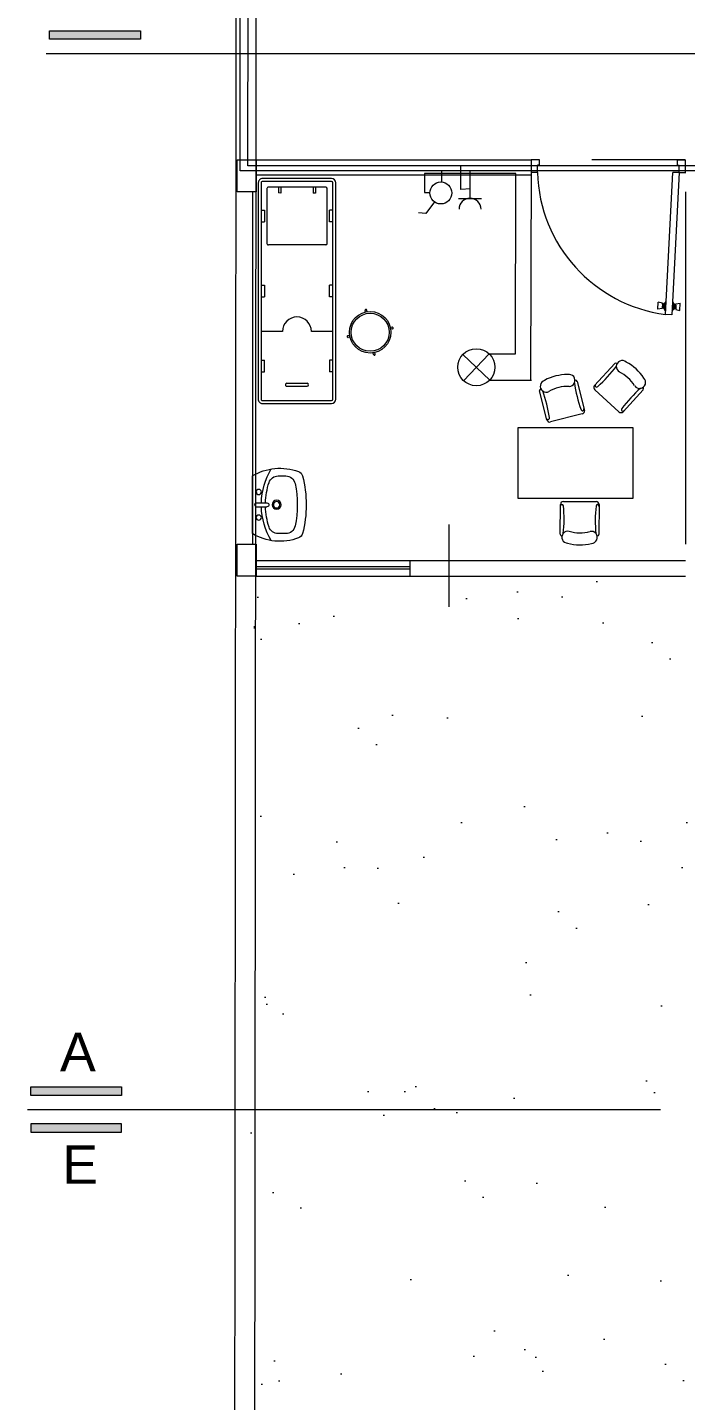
# Model space of a CAD drawing. Header units: millimetres. Extents: x 19.4 to 36.1, y 0 to 11.7.
# Drawn here: x 21.355 to 22.59, y 2.433 to 5.01 of the extents above; entities that cross this region are included whole.
import ezdxf

# ---------------------------------------------------------------- set-up
doc = ezdxf.new("R2010")
doc.units = ezdxf.units.MM
doc.header["$MEASUREMENT"] = 0
for name, pattern in [('ACAD_ISO12W100', [21, 12, -3, 0, -3, 0, -3]), ('CONTINUA', [0]), ('CORTES', [30, 24, -3, 0, -3]), ('DIS', [3.5, 2.5, -1]), ('NASCOSTA', [0.375, 0.25, -0.125]), ('STYLE_02', [0.295276, 0.19685, -0.098425]), ('TRAZO_Y_PUNTO', [1, 0.5, -0.25, 0, -0.25])]:
    doc.linetypes.add(name, pattern=pattern)
doc.layers.get('0').update_dxf_attribs({"lineweight": 9})
doc.layers.add('CUT 1 150', color=7, linetype='ACAD_ISO12W100', lineweight=5, true_color=0x2e2e2e)
doc.layers.add('FURNITURE K 1 150', color=7, linetype='Continuous', lineweight=9, true_color=0xa7aeab)
for name, color, linetype, lineweight in [('Fasa', 1, 'Continuous', 9), ('Fasa MCB to end', 30, 'Continuous', 9), ('Lampu', 7, 'Continuous', 9), ('netral2', 5, 'NASCOSTA', 9), ('Saklar_SK', 7, 'Continuous', 9), ('SEGMENTED 1 150', 253, 'Continuous', 5), ('WALL 1 150', 250, 'Continuous', 13)]:
    doc.layers.add(name, color=color, linetype=linetype, lineweight=lineweight)
doc.layers.add('TREE M 1 150', color=7, linetype='Continuous', lineweight=9, true_color=0xa1acc9, transparency=0.7)
doc.styles.add('ROMANS', font='Arial.ttf', dxfattribs={"height": 0.1})

# ---------------------------------------------------------------- blocks, each defined once
blk = doc.blocks.new('lavadero')
for p, q in [((0, 0.225), (0, -0.225)), ((0.26, 0.225), (0.201, 0.225)), ((0.03, 0.015), (0.114, 0.015)), ((0.03, -0.015), (0.114, -0.015)), ((0.201, -0.225), (0.26, -0.225))]:
    blk.add_line(p, q)
for centre, radius in [((0.05, 0.1), 0.02), ((0.189, 0), 0.035), ((0.189, 0), 0.025), ((0.189, 0), 0.025), ((0.05, -0.1), 0.02)]:
    blk.add_circle(centre, radius)
for centre, radius, start, end in [((0.215, -0.129), 0.414, 69.5025, 121.3309), ((0.618, 0), 0.548, 149.2934, 178.4305), ((0.201, 0.15), 0.075, 90, 161.4778), ((0.26, 0.15), 0.075, 11.6658, 90), ((0.343, 0.212), 0.05, 14.6973, 69.5025), ((-0.467, 0), 0.887, 345.3027, 14.6973), ((0.649, 0), 0.547, 161.4778, 178.4292), ((-0.467, 0), 0.817, 348.3342, 11.6658), ((0.036, 0), 0.0163, 112.6199, 247.3801), ((0.114, 0), 0.015, 270, 90), ((0.618, 0), 0.548, 181.5695, 210.7066), ((0.649, 0), 0.547, 181.5708, 198.5222), ((0.201, -0.15), 0.075, 198.5222, 270), ((0.26, -0.15), 0.075, 270, 348.3342), ((0.215, 0.129), 0.414, 238.6691, 290.4975), ((0.343, -0.212), 0.05, 290.4975, 345.3027)]:
    blk.add_arc(centre, radius, start, end)
blk = doc.blocks.new('PUERTA1')
at = {"lineweight": 15}
for p, q in [((-1.141, 0), (-1.2, 0)), ((-0.064, 0), (0, 0)), ((-0.064, -0.042), (-0.064, 0)), ((-1.156, -0.1), (-1.205, -0.1)), ((-1.156, -0.1), (-1.156, -0.042)), ((-1.141, -0.042), (-1.156, -0.042)), ((-1.141, -0.042), (-1.141, 0)), ((-0.156, -1.208), (-0.099, -0.099)), ((-0.049, -0.1), (-0.108, -1.21)), ((-0.049, -0.1), (-0.099, -0.099)), ((-0.064, -0.042), (-0.049, -0.042)), ((-0.049, -0.1), (-0.049, -0.042)), ((-0.049, -0.1), (0, -0.1)), ((-0.217, -1.167), (-0.214, -1.111)), ((-0.183, -1.162), (-0.217, -1.167)), ((-0.18, -1.119), (-0.214, -1.111)), ((-0.182, -1.153), (-0.183, -1.162)), ((-0.181, -1.128), (-0.182, -1.153)), ((-0.177, -1.153), (-0.182, -1.153)), ((-0.181, -1.128), (-0.18, -1.119)), ((-0.175, -1.129), (-0.181, -1.128)), ((-0.175, -1.129), (-0.177, -1.153)), ((-0.177, -1.153), (-0.177, -1.157)), ((-0.171, -1.157), (-0.177, -1.157)), ((-0.17, -1.126), (-0.175, -1.125)), ((-0.175, -1.129), (-0.175, -1.125)), ((-0.17, -1.126), (-0.171, -1.157)), ((-0.171, -1.157), (-0.171, -1.161)), ((-0.166, -1.162), (-0.171, -1.161)), ((-0.17, -1.126), (-0.169, -1.121)), ((-0.164, -1.121), (-0.169, -1.121)), ((-0.164, -1.121), (-0.166, -1.162)), ((-0.158, -1.179), (-0.166, -1.162)), ((-0.154, -1.105), (-0.164, -1.121)), ((-0.154, -1.105), (-0.158, -1.179)), ((-0.152, -1.105), (-0.154, -1.105)), ((-0.154, -1.142), (-0.154, -1.142)), ((-0.154, -1.142), (-0.154, -1.142)), ((-0.1, -1.108), (-0.104, -1.182)), ((-0.104, -1.182), (-0.094, -1.166)), ((-0.102, -1.108), (-0.1, -1.108)), ((-0.1, -1.108), (-0.092, -1.125)), ((-0.092, -1.125), (-0.094, -1.166)), ((-0.094, -1.166), (-0.088, -1.166)), ((-0.092, -1.125), (-0.086, -1.125)), ((-0.087, -1.13), (-0.088, -1.161)), ((-0.088, -1.161), (-0.083, -1.162)), ((-0.088, -1.161), (-0.088, -1.166)), ((-0.087, -1.13), (-0.086, -1.125)), ((-0.087, -1.13), (-0.081, -1.13)), ((-0.082, -1.158), (-0.083, -1.162)), ((-0.081, -1.134), (-0.082, -1.158)), ((-0.082, -1.158), (-0.077, -1.159)), ((-0.081, -1.134), (-0.081, -1.13)), ((-0.081, -1.134), (-0.075, -1.134)), ((-0.075, -1.134), (-0.077, -1.159)), ((-0.077, -1.159), (-0.077, -1.168)), ((-0.077, -1.168), (-0.044, -1.176)), ((-0.075, -1.125), (-0.041, -1.12)), ((-0.075, -1.134), (-0.075, -1.125)), ((-0.044, -1.176), (-0.041, -1.12)), ((-0.155, -1.179), (-0.158, -1.179)), ((-0.108, -1.21), (-0.156, -1.208)), ((-0.106, -1.182), (-0.104, -1.182))]:
    blk.add_line(p, q, dxfattribs=at)
at = {"color": 8, "lineweight": 15}
blk.add_arc((-0.007, -0.068), 1.149, 181.6009, 262.5258, dxfattribs=at)
blk = doc.blocks.new('saklar tunggal')
at = {"color": 30}
for p, q in [((6.9703, 1.4504), (6.9843, 1.4734)), ((6.9843, 1.4734), (6.9985, 1.4734))]:
    blk.add_line(p, q, dxfattribs=at)
blk.add_circle((6.9596, 1.4329), 0.0206, dxfattribs=at)
blk = doc.blocks.new('saklar')
at = {"color": 64}
for p, q in [((6.8013, 1.4433), (6.8013, 1.4759)), ((6.7795, 1.4433), (6.8231, 1.4433))]:
    blk.add_line(p, q, dxfattribs=at)
blk.add_arc((6.8013, 1.4228), 0.0206, 0, 180, dxfattribs=at)
blk = doc.blocks.new('lampu')
at = {"color": 250}
for p, q in [((7.1357, 3.4391), (7.1861, 3.391)), ((7.1848, 3.4404), (7.137, 3.3898)), ((7.1609, 3.4151), (7.1609, 3.4151))]:
    blk.add_line(p, q, dxfattribs=at)
at = {"color": 230}
blk.add_circle((7.1609, 3.4151), 0.0348, dxfattribs=at)
blk = doc.blocks.new('*U41')
at = {"layer": 'Fasa', "linetype": 'CONTINUA', "ltscale": 100}
blk.add_line((-0.0106, 0.0253), (0.0393, 0.0253), dxfattribs=at)
at = {"layer": 'netral2', "linetype": 'STYLE_02'}
blk.add_line((-0.0092, -0.024), (0.0691, -0.024), dxfattribs=at)
at = {"layer": 'Lampu', "color": 250}
blk.add_blockref('lampu', (-7.1952, -3.4151), dxfattribs=at)
blk = doc.blocks.new('*U42')
at = {"layer": 'netral2', "color": 0, "linetype": 'ByBlock', "lineweight": -2, "transparency": 16777216}
for p in [(0, 0), (0.82, 0), (1.64, 0)]:
    blk.add_blockref('*U41', p, dxfattribs=at)

msp = doc.modelspace()

# ---------------------------------------------------------------- hatches: boundary and pattern name
at = {"layer": 'CUT 1 150', "linetype": 'TRAZO_Y_PUNTO', "lineweight": 0, "ltscale": 3, "true_color": 0x000000}
msp.add_hatch(color=18, dxfattribs=at).paths.add_polyline_path([(21.5668, 5.0036), (21.3965, 5.0036), (21.3965, 4.9876), (21.5668, 4.9876)])
h = msp.add_hatch(color=18, dxfattribs=at)
h.paths.add_polyline_path([(21.5317, 3.0212), (21.3613, 3.0212), (21.3613, 3.0052), (21.5317, 3.0052)])
h.paths.add_polyline_path([(21.3613, 2.9522), (21.3613, 2.9362), (21.5317, 2.9362), (21.5317, 2.9522)])
at = {"layer": 'TREE M 1 150', "ltscale": 0.8}
h = msp.add_hatch(dxfattribs=at)
h.set_pattern_fill('AR-SAND', color=256, scale=0.007217, style=0, double=1)
h.set_pattern_definition([(37.5, (-525.2875, -171.13314), (-0.01154768, 0.35321733), [0, -0.27864009, 0, -0.31163694, 0, -0.29788825]), (7.5, (-525.2875, -171.13314), (0.3244281, 0.5173441), [0, -0.150319, 0, -0.25114271, 0, -0.09624082]), (327.5, (-525.51297, -171.13314), (0.5708718, 0.00103724), [0, -0.09165792, 0, -0.32996852, 0, -0.43079224]), (317.5, (-525.51297, -171.13314), (0.55107086, 0.16089164), [0, -0.04582896, 0, -0.2163127, 0, -0.2474764])])
h.paths.add_polyline_path([(21.7443, 1.5565), (24.2979, 1.5565), (24.2979, 3.9797), (21.7466, 3.9797)])

# ---------------------------------------------------------------- linework, layer by layer
at = {"layer": 'CUT 1 150', "color": 18, "linetype": 'TRAZO_Y_PUNTO', "lineweight": 0, "ltscale": 3, "true_color": 0x000000}
for points in [[(21.5668, 4.9876), (21.3965, 4.9876), (21.3965, 5.0036), (21.5668, 5.0036)], [(21.5317, 3.0052), (21.3613, 3.0052), (21.3613, 3.0212), (21.5317, 3.0212)], [(21.5317, 2.9522), (21.3613, 2.9522), (21.3613, 2.9362), (21.5317, 2.9362)]]:
    msp.add_lwpolyline(points, close=True, dxfattribs=at)
for points in [[(21.39, 4.9611), (22.5781, 4.9611)], [(21.3549, 2.9787), (22.543, 2.9787)]]:
    msp.add_lwpolyline(points, dxfattribs=at)
at = {"layer": 'Fasa', "linetype": 'CONTINUA', "ltscale": 100}
for p, q in [((22.2717, 4.736), (22.1001, 4.736)), ((22.1001, 4.736), (22.1001, 4.7003)), ((22.271, 4.3974), (22.2717, 4.736)), ((22.1001, 4.7003), (22.1103, 4.7003))]:
    msp.add_line(p, q, dxfattribs=at)
at = {"layer": 'Fasa MCB to end', "linetype": 'CONTINUA', "ltscale": 100}
for p, q in [((21.7539, 4.7408), (21.7546, 5.7476)), ((24.3043, 4.7408), (21.7539, 4.7408)), ((22.1326, 4.7199), (22.1326, 4.7406)), ((22.1859, 4.7212), (22.1859, 4.7406))]:
    msp.add_line(p, q, dxfattribs=at)
at = {"layer": 'FURNITURE K 1 150', "ltscale": 0.016}
for p, q in [((21.7936, 4.7181), (21.7933, 4.3122)), ((21.9257, 4.7261), (21.7964, 4.7262)), ((21.9257, 4.7207), (21.7964, 4.7208)), ((21.9281, 4.3121), (21.9284, 4.718)), ((21.9335, 4.3121), (21.9338, 4.718)), ((21.8045, 4.7073), (21.8044, 4.6044)), ((21.9149, 4.7099), (21.8072, 4.71)), ((21.8264, 4.71), (21.8264, 4.6992)), ((21.8307, 4.6991), (21.8264, 4.6992)), ((21.8307, 4.71), (21.8307, 4.6991)), ((21.8913, 4.7099), (21.8913, 4.6991)), ((21.8957, 4.6991), (21.8913, 4.6991)), ((21.8957, 4.7099), (21.8957, 4.6991)), ((21.9175, 4.6044), (21.9176, 4.7072)), ((21.7936, 4.6667), (21.8001, 4.6667)), ((21.8001, 4.6667), (21.8001, 4.645)), ((21.9219, 4.645), (21.9219, 4.6666)), ((21.9284, 4.6666), (21.9219, 4.6666)), ((21.7936, 4.645), (21.8001, 4.645)), ((21.9284, 4.6449), (21.9219, 4.645)), ((21.9148, 4.6017), (21.8071, 4.6017)), ((21.7935, 4.526), (21.8, 4.526)), ((21.8, 4.526), (21.8, 4.5043)), ((21.9283, 4.5259), (21.9218, 4.5259)), ((21.9218, 4.5042), (21.9218, 4.5259)), ((21.7935, 4.5043), (21.8, 4.5043)), ((21.9283, 4.5042), (21.9218, 4.5042)), ((21.9893, 4.4756), (21.9887, 4.4788)), ((21.9925, 4.4762), (21.9919, 4.4794)), ((21.8338, 4.4393), (21.7934, 4.4394)), ((21.9282, 4.4393), (21.8879, 4.4393)), ((22.0393, 4.4472), (22.0361, 4.4465)), ((22.0399, 4.444), (22.0368, 4.4434)), ((21.9596, 4.4319), (21.9565, 4.4313)), ((21.9603, 4.4288), (21.9571, 4.4281)), ((21.7934, 4.3852), (21.7999, 4.3852)), ((21.7999, 4.3636), (21.7999, 4.3852)), ((21.9282, 4.3851), (21.9217, 4.3851)), ((21.9217, 4.3851), (21.9217, 4.3635)), ((22.0045, 4.3959), (22.0039, 4.3991)), ((22.0077, 4.3965), (22.0071, 4.3997)), ((21.7934, 4.3636), (21.7999, 4.3636)), ((21.9282, 4.3635), (21.9217, 4.3635)), ((22.4195, 4.3375), (22.4574, 4.3789)), ((22.4613, 4.3791), (22.4613, 4.3791)), ((21.8418, 4.3419), (21.8797, 4.3419)), ((21.8418, 4.3365), (21.8797, 4.3365)), ((22.3183, 4.3312), (22.3183, 4.3312)), ((22.3832, 4.3476), (22.3832, 4.3476)), ((22.3866, 4.3455), (22.4003, 4.2911)), ((22.5109, 4.3299), (22.473, 4.2886)), ((22.5107, 4.3339), (22.5107, 4.3339)), ((21.796, 4.304), (21.9254, 4.3039)), ((21.7961, 4.3094), (21.9254, 4.3094)), ((22.3299, 4.2734), (22.3163, 4.3278)), ((22.4651, 4.2882), (22.4198, 4.3297)), ((22.3962, 4.2844), (22.3367, 4.2694)), ((22.4922, 4.2585), (22.2756, 4.2585)), ((22.2756, 4.2585), (22.2756, 4.1262)), ((22.4922, 4.1262), (22.4922, 4.2585)), ((22.2756, 4.1262), (22.4922, 4.1262)), ((22.3551, 4.0585), (22.3554, 4.1146)), ((22.3611, 4.1202), (22.4224, 4.1199)), ((22.428, 4.1143), (22.4276, 4.0582)), ((22.3579, 4.0557), (22.3579, 4.0557)), ((22.4248, 4.0554), (22.4248, 4.0554))]:
    msp.add_line(p, q, dxfattribs=at)
for radius in [0.039, 0.0357]:
    msp.add_circle((21.9982, 4.4377), radius, dxfattribs=at)
for centre, radius, start, end in [((21.7964, 4.7181), 0.00812, 89.958, 179.958), ((21.7964, 4.7181), 0.00271, 89.958, 179.958), ((21.9257, 4.718), 0.00812, 359.958, 89.958), ((21.9257, 4.718), 0.00271, 359.958, 89.958), ((21.8072, 4.7073), 0.00271, 89.958, 179.958), ((21.9149, 4.7072), 0.00271, 359.958, 89.958), ((21.8071, 4.6044), 0.00271, 179.958, 269.958), ((21.9148, 4.6044), 0.00271, 269.958, 359.958), ((21.8608, 4.4393), 0.0271, 359.958, 179.958), ((21.9903, 4.4791), 0.00162, 9.7059, 191.9101), ((22.0377, 4.4455), 0.00217, 100.808, 185.808), ((22.0397, 4.4456), 0.00162, 279.7059, 101.9101), ((21.9567, 4.4297), 0.00162, 99.7059, 281.9101), ((22.0061, 4.3962), 0.00162, 189.7059, 11.9101), ((22.4716, 4.3733), 0.0113, 49.1184, 240.2291), ((22.4361, 4.3019), 0.0907, 33.2987, 61.7988), ((22.3688, 4.2677), 0.0907, 89.8866, 118.3867), ((22.3715, 4.3473), 0.0113, 271.4563, 102.567), ((22.2669, 4.5164), 0.2403, 311.2858, 323.6897), ((22.4594, 4.377), 0.00279, 47.5488, 137.5488), ((22.4352, 4.3009), 0.0697, 31.2886, 63.809), ((21.8418, 4.3392), 0.00271, 89.958, 269.958), ((21.8797, 4.3392), 0.00271, 269.958, 89.958), ((22.319, 4.3285), 0.00279, 104.1367, 194.1367), ((22.3288, 4.3366), 0.0113, 105.7063, 296.8171), ((22.3692, 4.2664), 0.0697, 87.8765, 120.3969), ((22.6196, 4.3757), 0.2403, 187.8737, 200.2776), ((22.3839, 4.3449), 0.00279, 14.1367, 104.1367), ((22.4236, 4.3338), 0.00558, 137.5488, 227.5488), ((22.4234, 4.3377), 0.00279, 137.5488, 317.5488), ((22.6644, 4.1521), 0.2403, 131.2858, 143.6897), ((22.5041, 4.3436), 0.0113, 214.8684, 45.9791), ((22.5088, 4.3318), 0.00279, 317.5488, 47.5488), ((21.7961, 4.3122), 0.00812, 179.958, 269.958), ((21.7961, 4.3122), 0.00271, 179.958, 269.958), ((21.9254, 4.3121), 0.00271, 269.958, 359.958), ((21.9254, 4.3121), 0.00812, 269.958, 359.958), ((22.0967, 4.2446), 0.2403, 7.8737, 20.2776), ((22.3969, 4.2932), 0.00279, 194.1367, 14.1367), ((22.3949, 4.2898), 0.00558, 284.1367, 14.1367), ((22.4689, 4.2924), 0.00558, 227.5488, 317.5488), ((22.4728, 4.2925), 0.00279, 137.5488, 317.5488), ((22.332, 4.2768), 0.00279, 194.1367, 14.1367), ((22.3353, 4.2748), 0.00558, 194.1367, 284.1367), ((22.361, 4.1146), 0.00558, 89.7283, 179.7283), ((22.3582, 4.1118), 0.00279, 359.7283, 179.7283), ((22.122, 4.0872), 0.2403, 353.4654, 5.8692), ((22.6611, 4.0842), 0.2403, 173.4654, 185.8692), ((22.4224, 4.1143), 0.00558, 359.7283, 89.7283), ((22.4252, 4.1115), 0.00279, 359.7283, 179.7283), ((22.3579, 4.0585), 0.00279, 179.7283, 269.7283), ((22.3694, 4.053), 0.0113, 77.0479, 268.1587), ((22.3917, 4.1309), 0.0697, 253.4681, 285.9885), ((22.4134, 4.0528), 0.0113, 271.298, 102.4087), ((22.4249, 4.0582), 0.00279, 269.7283, 359.7283), ((22.3917, 4.1295), 0.0907, 255.4783, 283.9783)]:
    msp.add_arc(centre, radius, start, end, dxfattribs=at)
at = {"layer": 'netral2', "linetype": 'CONTINUA', "ltscale": 100}
for p, q in [((21.7686, 4.7498), (21.771, 5.7606)), ((24.3199, 4.7505), (21.7686, 4.7498)), ((22.1687, 4.7055), (22.1687, 4.7498)), ((22.2997, 4.3489), (22.301, 4.7503)), ((22.1867, 4.7069), (22.1687, 4.7055))]:
    msp.add_line(p, q, dxfattribs=at)
at = {"layer": 'SEGMENTED 1 150', "linetype": 'DIS', "ltscale": 0.07}
msp.add_line((22.5891, 4.7616), (22.3004, 4.7616), dxfattribs=at)
at = {"layer": 'WALL 1 150', "linetype": 'CONTINUA', "lineweight": 15}
for p, q in [((21.7483, 4.7015), (21.7483, 4.7616)), ((21.7483, 4.7616), (21.7844, 4.7616)), ((21.7844, 4.7616), (21.7844, 4.7015)), ((21.7844, 4.7015), (21.7483, 4.7015)), ((21.7483, 3.9797), (21.7483, 4.0399)), ((21.7483, 4.0399), (21.7844, 4.0399)), ((21.7844, 4.0399), (21.7844, 3.9797)), ((21.7844, 3.9797), (21.7483, 3.9797))]:
    msp.add_line(p, q, dxfattribs=at)
at = {"layer": 'WALL 1 150', "lineweight": 15, "ltscale": 0.5}
for p, q in [((22.3004, 4.7616), (22.3004, 4.7327)), ((22.5903, 4.7616), (22.5903, 4.7616)), ((22.5903, 4.7361), (22.5903, 4.7616)), ((22.3004, 4.7327), (21.7844, 4.7327)), ((22.5903, 4.7375), (22.5903, 4.7375)), ((22.5903, 4.0086), (21.7844, 4.0086)), ((22.073, 4.0086), (22.073, 3.9797)), ((21.7844, 3.9797), (22.5903, 3.9797))]:
    msp.add_line(p, q, dxfattribs=at)
at = {"layer": 'WALL 1 150'}
msp.add_line((21.7882, 4.7181), (21.7879, 4.3122), dxfattribs=at)
at = {"layer": 'WALL 1 150', "ltscale": 0.5}
msp.add_line((22.1467, 3.9224), (22.1467, 4.0771), dxfattribs=at)
at = {"layer": 'WALL 1 150', "ltscale": 0.025}
for p, q in [((21.7844, 3.9978), (22.073, 3.9978)), ((21.7844, 3.9936), (22.073, 3.9936))]:
    msp.add_line(p, q, dxfattribs=at)
at = {"layer": 'WALL 1 150', "ltscale": 0.8}
msp.add_lwpolyline([(26.9441, 1.5565), (21.7434, 1.5565), (21.7517, 10.1951), (29.6823, 9.6277), (29.6823, 9.5916), (21.7886, 10.1563), (21.7804, 1.5926), (26.9441, 1.5926)], dxfattribs=at)
at = {"layer": 'WALL 1 150', "linetype": 'CORTES', "ltscale": 0.08}
msp.add_lwpolyline([(22.4587, 4.9611), (23.6468, 4.9611)], dxfattribs=at)
at = {"layer": 'WALL 1 150', "lineweight": 15, "ltscale": 0.5}
for points in [[(21.7844, 4.7616), (22.3004, 4.7616)], [(21.7771, 4.7015), (21.7771, 4.0399)], [(22.5903, 4.7015), (22.5903, 4.0399)]]:
    msp.add_lwpolyline(points, dxfattribs=at)

# ---------------------------------------------------------------- block references
at = {"lineweight": 15, "xscale": 0.240571977810322, "yscale": 0.240571977810322, "zscale": 0.240571977810322}
msp.add_blockref('PUERTA1', (22.5903, 4.7616), dxfattribs=at)
at = {"xscale": -0.240571977810322, "yscale": 0.240571977810322, "zscale": 0.240571977810322, "rotation": 180}
msp.add_blockref('lavadero', (21.7771, 4.1139), dxfattribs=at)
at = {"layer": 'netral2', "linetype": 'CONTINUA'}
msp.add_blockref('*U42', (22.2318, 4.3721), dxfattribs=at)
at = {"layer": 'Saklar_SK', "color": 250, "rotation": 175.1918437598782}
msp.add_blockref('saklar tunggal', (29.1861, 5.5437), dxfattribs=at)
at = {"layer": 'Saklar_SK', "color": 250}
msp.add_blockref('saklar', (15.3844, 3.2458), dxfattribs=at)

# ---------------------------------------------------------------- texts
at = {"layer": 'CUT 1 150', "color": 18, "linetype": 'TRAZO_Y_PUNTO', "lineweight": 0, "ltscale": 3, "true_color": 0x000000, "style": 'ROMANS'}
for s, p in [('A', (21.4159, 3.0506)), ('E', (21.4199, 2.8394))]:
    msp.add_text(s, height=0.0722, dxfattribs=at).set_placement(p)

doc.saveas('drawing.dxf')
